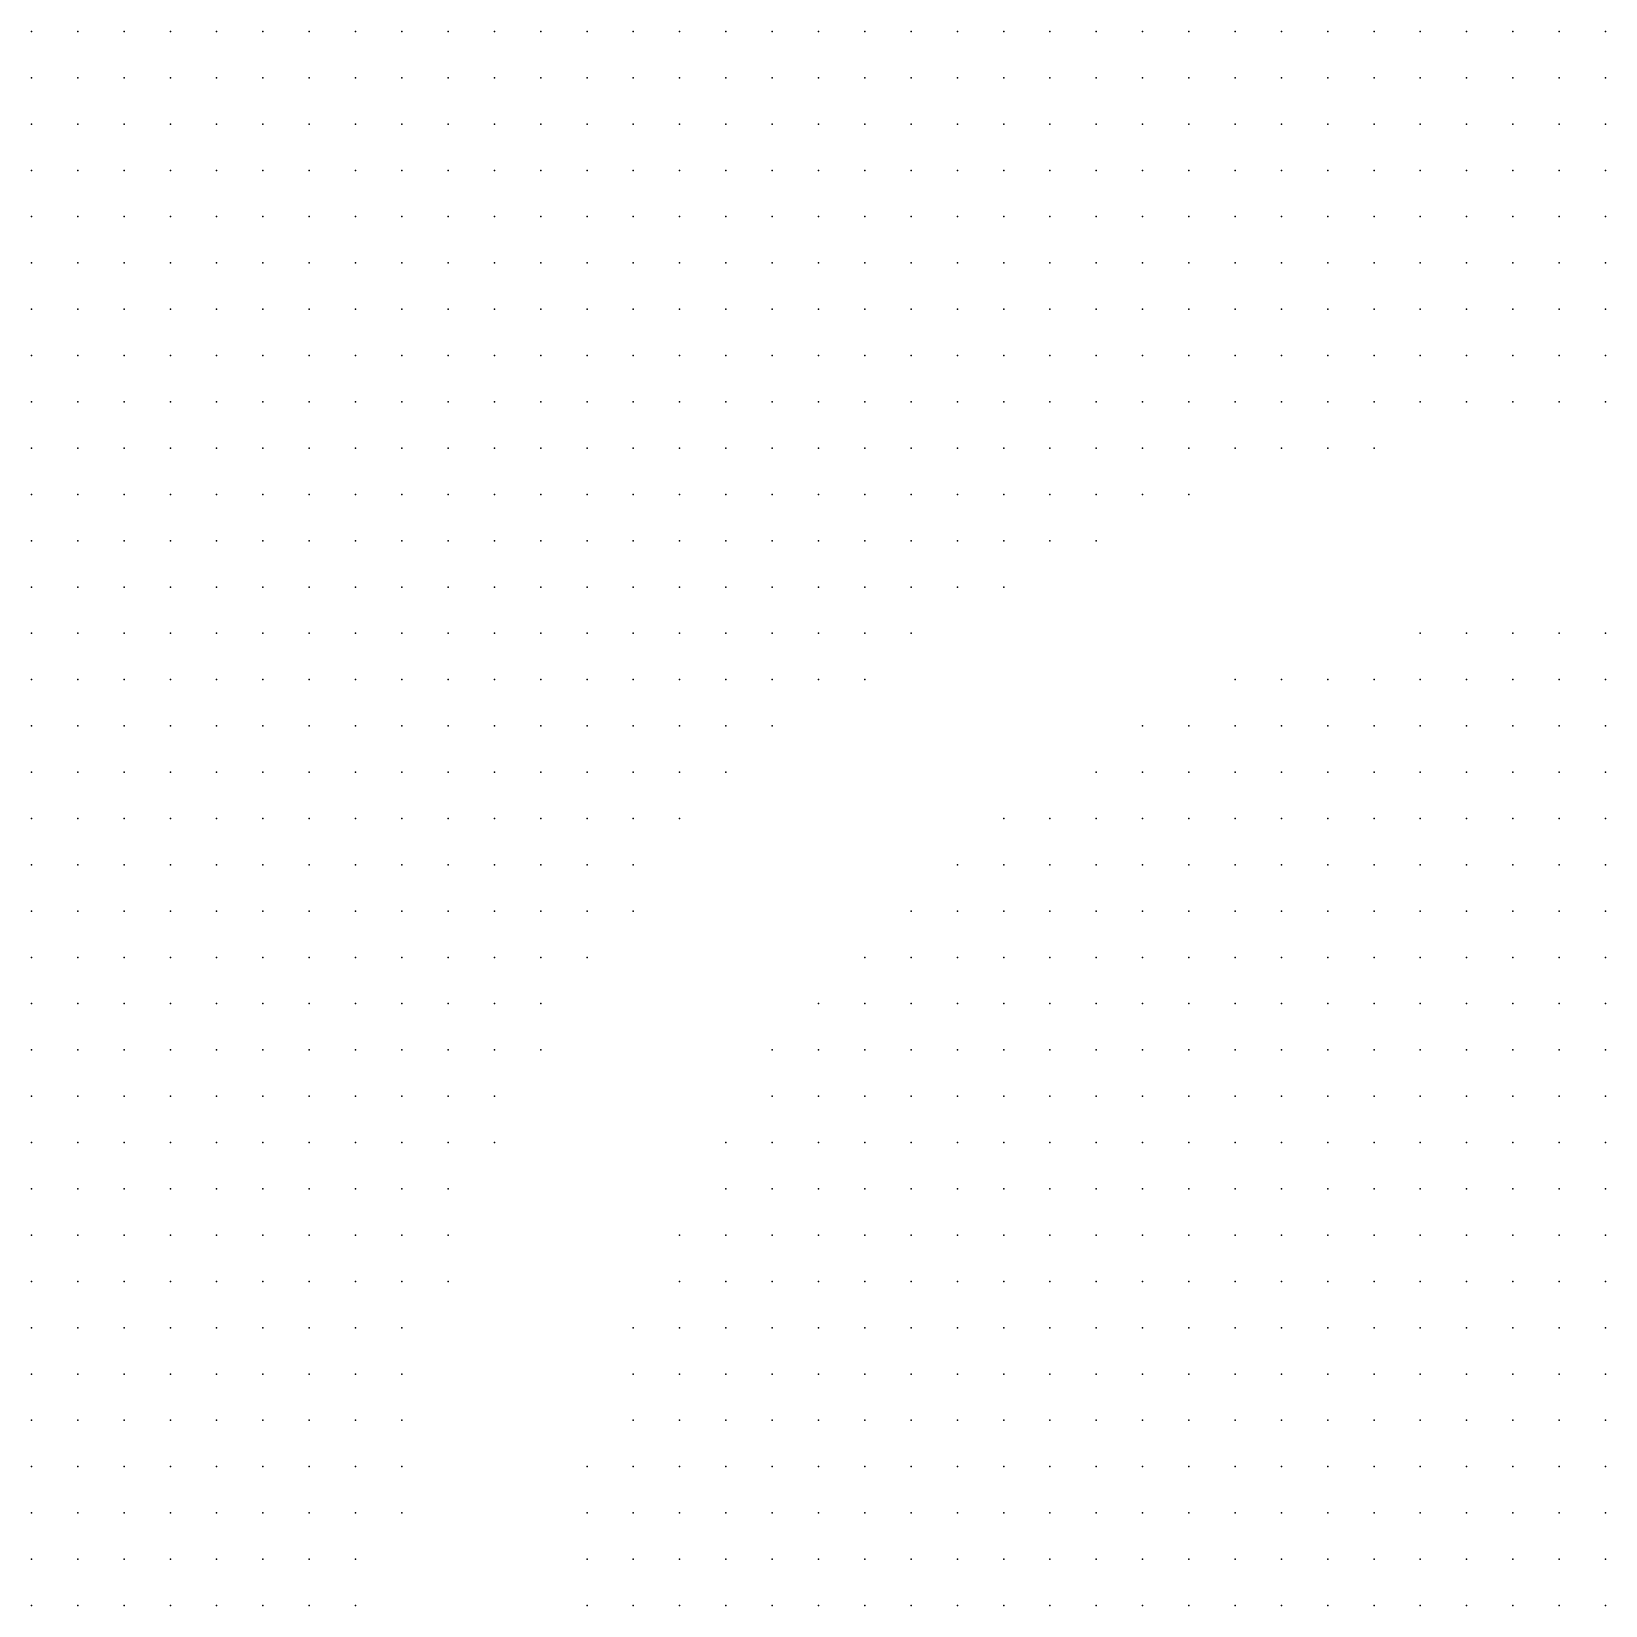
# Model space of a CAD drawing. Header units: millimetres. Extents: x 2848 to 6961, y 1568 to 7914.
# Drawn here: x 4083.28 to 4117.28, y 1650.29 to 1684.29 of the extents above; entities that cross this region are included whole.
import ezdxf

# ---------------------------------------------------------------- set-up
doc = ezdxf.new("R2010")
doc.units = ezdxf.units.MM
doc.header["$PDSIZE"] = -2

msp = doc.modelspace()

# ---------------------------------------------------------------- linework, layer by layer
at = {"color": 20, "true_color": 0xf03f37}
for p in [(4083.282, 1684.289), (4084.282, 1684.289), (4085.282, 1684.289), (4086.282, 1684.289), (4087.282, 1684.289), (4088.282, 1684.289), (4089.282, 1684.289), (4090.282, 1684.289), (4091.282, 1684.289), (4092.282, 1684.289), (4093.282, 1684.289), (4094.282, 1684.289), (4095.282, 1684.289), (4096.282, 1684.289), (4097.282, 1684.289), (4098.282, 1684.289), (4099.282, 1684.289), (4100.282, 1684.289), (4101.282, 1684.289), (4102.282, 1684.289), (4103.282, 1684.289), (4104.282, 1684.289), (4105.282, 1684.289), (4106.282, 1684.289), (4107.282, 1684.289), (4108.282, 1684.289), (4109.282, 1684.289), (4110.282, 1684.289), (4111.282, 1684.289), (4112.282, 1684.289), (4113.282, 1684.289), (4114.282, 1684.289), (4115.282, 1684.289), (4116.282, 1684.289), (4117.282, 1684.289), (4083.282, 1683.289), (4084.282, 1683.289), (4085.282, 1683.289), (4086.282, 1683.289), (4087.282, 1683.289), (4088.282, 1683.289), (4089.282, 1683.289), (4090.282, 1683.289), (4091.282, 1683.289), (4092.282, 1683.289), (4093.282, 1683.289), (4094.282, 1683.289), (4095.282, 1683.289), (4096.282, 1683.289), (4097.282, 1683.289), (4098.282, 1683.289), (4099.282, 1683.289), (4100.282, 1683.289), (4101.282, 1683.289), (4102.282, 1683.289), (4103.282, 1683.289), (4104.282, 1683.289), (4105.282, 1683.289), (4106.282, 1683.289), (4107.282, 1683.289), (4108.282, 1683.289), (4109.282, 1683.289), (4110.282, 1683.289), (4111.282, 1683.289), (4112.282, 1683.289), (4113.282, 1683.289), (4114.282, 1683.289), (4115.282, 1683.289), (4116.282, 1683.289), (4117.282, 1683.289), (4083.282, 1682.289), (4084.282, 1682.289), (4085.282, 1682.289), (4086.282, 1682.289), (4087.282, 1682.289), (4088.282, 1682.289), (4089.282, 1682.289), (4090.282, 1682.289), (4091.282, 1682.289), (4092.282, 1682.289), (4093.282, 1682.289), (4094.282, 1682.289), (4095.282, 1682.289), (4096.282, 1682.289), (4097.282, 1682.289), (4098.282, 1682.289), (4099.282, 1682.289), (4100.282, 1682.289), (4101.282, 1682.289), (4102.282, 1682.289), (4103.282, 1682.289), (4104.282, 1682.289), (4105.282, 1682.289), (4106.282, 1682.289), (4107.282, 1682.289), (4108.282, 1682.289), (4109.282, 1682.289), (4110.282, 1682.289), (4111.282, 1682.289), (4112.282, 1682.289), (4113.282, 1682.289), (4114.282, 1682.289), (4115.282, 1682.289), (4116.282, 1682.289), (4117.282, 1682.289), (4083.282, 1681.289), (4084.282, 1681.289), (4085.282, 1681.289), (4086.282, 1681.289), (4087.282, 1681.289), (4088.282, 1681.289), (4089.282, 1681.289), (4090.282, 1681.289), (4091.282, 1681.289), (4092.282, 1681.289), (4093.282, 1681.289), (4094.282, 1681.289), (4095.282, 1681.289), (4096.282, 1681.289), (4097.282, 1681.289), (4098.282, 1681.289), (4099.282, 1681.289), (4100.282, 1681.289), (4101.282, 1681.289), (4102.282, 1681.289), (4103.282, 1681.289), (4104.282, 1681.289), (4105.282, 1681.289), (4106.282, 1681.289), (4107.282, 1681.289), (4108.282, 1681.289), (4109.282, 1681.289), (4110.282, 1681.289), (4111.282, 1681.289), (4112.282, 1681.289), (4113.282, 1681.289), (4114.282, 1681.289), (4115.282, 1681.289), (4116.282, 1681.289), (4117.282, 1681.289), (4083.282, 1680.289), (4084.282, 1680.289), (4085.282, 1680.289), (4086.282, 1680.289), (4087.282, 1680.289), (4088.282, 1680.289), (4089.282, 1680.289), (4090.282, 1680.289), (4091.282, 1680.289), (4092.282, 1680.289), (4093.282, 1680.289), (4094.282, 1680.289), (4095.282, 1680.289), (4096.282, 1680.289), (4097.282, 1680.289), (4098.282, 1680.289), (4099.282, 1680.289), (4100.282, 1680.289), (4101.282, 1680.289), (4102.282, 1680.289), (4103.282, 1680.289), (4104.282, 1680.289), (4105.282, 1680.289), (4106.282, 1680.289), (4107.282, 1680.289), (4108.282, 1680.289), (4109.282, 1680.289), (4110.282, 1680.289), (4111.282, 1680.289), (4112.282, 1680.289), (4113.282, 1680.289), (4114.282, 1680.289), (4115.282, 1680.289), (4116.282, 1680.289), (4117.282, 1680.289), (4083.282, 1679.289), (4084.282, 1679.289), (4085.282, 1679.289), (4086.282, 1679.289), (4087.282, 1679.289), (4088.282, 1679.289), (4089.282, 1679.289), (4090.282, 1679.289), (4091.282, 1679.289), (4092.282, 1679.289), (4093.282, 1679.289), (4094.282, 1679.289), (4095.282, 1679.289), (4096.282, 1679.289), (4097.282, 1679.289), (4098.282, 1679.289), (4099.282, 1679.289), (4100.282, 1679.289), (4101.282, 1679.289), (4102.282, 1679.289), (4103.282, 1679.289), (4104.282, 1679.289), (4105.282, 1679.289), (4106.282, 1679.289), (4107.282, 1679.289), (4108.282, 1679.289), (4109.282, 1679.289), (4110.282, 1679.289), (4111.282, 1679.289), (4112.282, 1679.289), (4113.282, 1679.289), (4114.282, 1679.289), (4115.282, 1679.289), (4116.282, 1679.289), (4117.282, 1679.289), (4083.282, 1678.289), (4084.282, 1678.289), (4085.282, 1678.289), (4086.282, 1678.289), (4087.282, 1678.289), (4088.282, 1678.289), (4089.282, 1678.289), (4090.282, 1678.289), (4091.282, 1678.289), (4092.282, 1678.289), (4093.282, 1678.289), (4094.282, 1678.289), (4095.282, 1678.289), (4096.282, 1678.289), (4097.282, 1678.289), (4098.282, 1678.289), (4099.282, 1678.289), (4100.282, 1678.289), (4101.282, 1678.289), (4102.282, 1678.289), (4103.282, 1678.289), (4104.282, 1678.289), (4105.282, 1678.289), (4106.282, 1678.289), (4107.282, 1678.289), (4108.282, 1678.289), (4109.282, 1678.289), (4110.282, 1678.289), (4111.282, 1678.289), (4112.282, 1678.289), (4113.282, 1678.289), (4117.282, 1678.289), (4083.282, 1677.289), (4084.282, 1677.289), (4085.282, 1677.289), (4086.282, 1677.289), (4087.282, 1677.289), (4088.282, 1677.289), (4089.282, 1677.289), (4090.282, 1677.289), (4091.282, 1677.289), (4092.282, 1677.289), (4093.282, 1677.289), (4094.282, 1677.289), (4095.282, 1677.289), (4096.282, 1677.289), (4097.282, 1677.289), (4098.282, 1677.289), (4102.282, 1677.289), (4105.282, 1677.289), (4106.282, 1677.289), (4107.282, 1677.289), (4117.282, 1677.289), (4083.282, 1676.289), (4084.282, 1676.289), (4085.282, 1676.289), (4086.282, 1676.289), (4087.282, 1676.289), (4088.282, 1676.289), (4089.282, 1676.289), (4090.282, 1676.289), (4091.282, 1676.289), (4092.282, 1676.289), (4093.282, 1676.289), (4094.282, 1676.289), (4095.282, 1676.289), (4096.282, 1676.289), (4097.282, 1676.289), (4098.282, 1676.289), (4099.282, 1676.289), (4100.282, 1676.289), (4102.282, 1676.289), (4105.282, 1676.289), (4106.282, 1676.289), (4107.282, 1676.289), (4108.282, 1676.289), (4109.282, 1676.289), (4110.282, 1676.289), (4111.282, 1676.289), (4112.282, 1676.289), (4113.282, 1676.289), (4114.282, 1676.289), (4115.282, 1676.289), (4117.282, 1676.289), (4083.282, 1675.289), (4084.282, 1675.289), (4085.282, 1675.289), (4086.282, 1675.289), (4087.282, 1675.289), (4088.282, 1675.289), (4089.282, 1675.289), (4090.282, 1675.289), (4091.282, 1675.289), (4092.282, 1675.289), (4093.282, 1675.289), (4094.282, 1675.289), (4095.282, 1675.289), (4096.282, 1675.289), (4097.282, 1675.289), (4098.282, 1675.289), (4099.282, 1675.289), (4100.282, 1675.289), (4105.282, 1675.289), (4106.282, 1675.289), (4107.282, 1675.289), (4108.282, 1675.289), (4109.282, 1675.289), (4110.282, 1675.289), (4111.282, 1675.289), (4112.282, 1675.289), (4083.282, 1674.289), (4084.282, 1674.289), (4085.282, 1674.289), (4086.282, 1674.289), (4087.282, 1674.289), (4088.282, 1674.289), (4089.282, 1674.289), (4090.282, 1674.289), (4091.282, 1674.289), (4092.282, 1674.289), (4093.282, 1674.289), (4094.282, 1674.289), (4095.282, 1674.289), (4096.282, 1674.289), (4097.282, 1674.289), (4098.282, 1674.289), (4099.282, 1674.289), (4101.282, 1674.289), (4102.282, 1674.289), (4103.282, 1674.289), (4104.282, 1674.289), (4105.282, 1674.289), (4106.282, 1674.289), (4107.282, 1674.289), (4108.282, 1674.289), (4083.282, 1673.289), (4084.282, 1673.289), (4085.282, 1673.289), (4086.282, 1673.289), (4087.282, 1673.289), (4088.282, 1673.289), (4089.282, 1673.289), (4090.282, 1673.289), (4091.282, 1673.289), (4092.282, 1673.289), (4093.282, 1673.289), (4094.282, 1673.289), (4095.282, 1673.289), (4096.282, 1673.289), (4097.282, 1673.289), (4098.282, 1673.289), (4100.282, 1673.289), (4103.282, 1673.289), (4104.282, 1673.289), (4105.282, 1673.289), (4106.282, 1673.289), (4083.282, 1672.289), (4084.282, 1672.289), (4085.282, 1672.289), (4086.282, 1672.289), (4087.282, 1672.289), (4088.282, 1672.289), (4089.282, 1672.289), (4090.282, 1672.289), (4091.282, 1672.289), (4092.282, 1672.289), (4093.282, 1672.289), (4094.282, 1672.289), (4095.282, 1672.289), (4096.282, 1672.289), (4097.282, 1672.289), (4098.282, 1672.289), (4099.282, 1672.289), (4100.282, 1672.289), (4101.282, 1672.289), (4102.282, 1672.289), (4103.282, 1672.289), (4104.282, 1672.289), (4083.282, 1671.289), (4084.282, 1671.289), (4085.282, 1671.289), (4086.282, 1671.289), (4087.282, 1671.289), (4088.282, 1671.289), (4089.282, 1671.289), (4090.282, 1671.289), (4091.282, 1671.289), (4092.282, 1671.289), (4093.282, 1671.289), (4094.282, 1671.289), (4095.282, 1671.289), (4096.282, 1671.289), (4097.282, 1671.289), (4099.282, 1671.289), (4100.282, 1671.289), (4101.282, 1671.289), (4102.282, 1671.289), (4083.282, 1670.289), (4084.282, 1670.289), (4085.282, 1670.289), (4086.282, 1670.289), (4087.282, 1670.289), (4088.282, 1670.289), (4089.282, 1670.289), (4090.282, 1670.289), (4091.282, 1670.289), (4092.282, 1670.289), (4093.282, 1670.289), (4094.282, 1670.289), (4095.282, 1670.289), (4096.282, 1670.289), (4097.282, 1670.289), (4099.282, 1670.289), (4100.282, 1670.289), (4101.282, 1670.289), (4084.282, 1669.289), (4086.282, 1669.289), (4087.282, 1669.289), (4088.282, 1669.289), (4090.282, 1669.289), (4092.282, 1669.289), (4094.282, 1669.289), (4099.282, 1669.289), (4085.282, 1668.289), (4086.282, 1668.289), (4088.282, 1668.289), (4089.282, 1668.289), (4094.282, 1668.289), (4095.282, 1668.289), (4088.282, 1667.289), (4089.282, 1667.289), (4092.282, 1667.289), (4093.282, 1667.289), (4089.282, 1666.289), (4090.282, 1666.289), (4093.282, 1666.289), (4089.282, 1665.289), (4092.282, 1665.289), (4093.282, 1665.289), (4094.282, 1665.289), (4095.282, 1665.289), (4096.282, 1665.289), (4090.282, 1664.289), (4093.282, 1664.289), (4094.282, 1664.289), (4095.282, 1664.289), (4093.282, 1663.289), (4094.282, 1663.289), (4091.282, 1662.289), (4092.282, 1662.289), (4093.282, 1662.289), (4094.282, 1662.289), (4092.282, 1661.289), (4093.282, 1661.289), (4092.282, 1660.289), (4093.282, 1660.289), (4092.282, 1659.289), (4092.282, 1658.289), (4092.282, 1657.289), (4091.282, 1655.289), (4091.282, 1654.289), (4091.282, 1653.289), (4091.282, 1652.289)]:
    msp.add_point(p, dxfattribs=at)
at = {"color": 20, "true_color": 0xef4138}
for p in [(4114.282, 1678.289), (4115.282, 1678.289), (4103.282, 1675.289)]:
    msp.add_point(p, dxfattribs=at)
at = {"color": 20, "true_color": 0xf04239}
for p in [(4116.282, 1678.289), (4102.282, 1673.289)]:
    msp.add_point(p, dxfattribs=at)
at = {"color": 20, "true_color": 0xee4037}
for p in [(4099.282, 1677.289), (4085.282, 1669.289), (4091.282, 1666.289), (4094.282, 1666.289)]:
    msp.add_point(p, dxfattribs=at)
at = {"color": 20, "true_color": 0xf14038}
for p in [(4100.282, 1677.289), (4093.282, 1669.289), (4090.282, 1668.289), (4093.282, 1668.289), (4088.282, 1666.289), (4092.282, 1666.289)]:
    msp.add_point(p, dxfattribs=at)
at = {"color": 20, "true_color": 0xf13e37}
for p in [(4101.282, 1677.289), (4101.282, 1675.289), (4083.282, 1669.289), (4087.282, 1668.289), (4085.282, 1667.289), (4088.282, 1664.289), (4089.282, 1664.289), (4089.282, 1663.289), (4090.282, 1663.289)]:
    msp.add_point(p, dxfattribs=at)
at = {"color": 20, "true_color": 0xf04033}
msp.add_point((4103.282, 1677.289), dxfattribs=at)
at = {"color": 20, "true_color": 0xf03f39}
for p in [(4104.282, 1677.289), (4101.282, 1676.289), (4091.282, 1669.289), (4096.282, 1669.289), (4090.282, 1667.289), (4092.282, 1664.289)]:
    msp.add_point(p, dxfattribs=at)
at = {"color": 20, "true_color": 0xf03f35}
for p in [(4108.282, 1677.289), (4086.282, 1667.289), (4087.282, 1667.289), (4091.282, 1665.289)]:
    msp.add_point(p, dxfattribs=at)
at = {"color": 20, "true_color": 0xf2413b}
for p in [(4109.282, 1677.289), (4091.282, 1661.289)]:
    msp.add_point(p, dxfattribs=at)
at = {"color": 20, "true_color": 0xf0423b}
for p in [(4110.282, 1677.289), (4096.282, 1668.289), (4095.282, 1667.289)]:
    msp.add_point(p, dxfattribs=at)
at = {"color": 20, "true_color": 0xef413a}
for p in [(4111.282, 1677.289), (4101.282, 1673.289)]:
    msp.add_point(p, dxfattribs=at)
at = {"color": 20, "true_color": 0xf23d34}
msp.add_point((4112.282, 1677.289), dxfattribs=at)
at = {"color": 20, "true_color": 0xf13a32}
for p in [(4113.282, 1677.289), (4095.282, 1666.289)]:
    msp.add_point(p, dxfattribs=at)
at = {"color": 20, "true_color": 0xef3830}
msp.add_point((4114.282, 1677.289), dxfattribs=at)
at = {"color": 20, "true_color": 0xee362a}
msp.add_point((4115.282, 1677.289), dxfattribs=at)
at = {"color": 20, "true_color": 0xef342b}
msp.add_point((4116.282, 1677.289), dxfattribs=at)
at = {"color": 20, "true_color": 0xee4039}
for p in [(4103.282, 1676.289), (4091.282, 1667.289)]:
    msp.add_point(p, dxfattribs=at)
at = {"color": 20, "true_color": 0xf1403a}
for p in [(4104.282, 1676.289), (4091.282, 1664.289)]:
    msp.add_point(p, dxfattribs=at)
at = {"color": 11, "true_color": 0xf47773}
msp.add_point((4116.282, 1676.289), dxfattribs=at)
at = {"color": 20, "true_color": 0xf13e39}
for p in [(4102.282, 1675.289), (4092.282, 1668.289), (4094.282, 1667.289), (4091.282, 1663.289)]:
    msp.add_point(p, dxfattribs=at)
at = {"color": 20, "true_color": 0xef3e36}
for p in [(4104.282, 1675.289), (4088.282, 1665.289), (4090.282, 1665.289)]:
    msp.add_point(p, dxfattribs=at)
at = {"color": 20, "true_color": 0xf13f35}
for p in [(4100.282, 1674.289), (4098.282, 1671.289), (4089.282, 1669.289), (4090.282, 1662.289)]:
    msp.add_point(p, dxfattribs=at)
at = {"color": 20, "true_color": 0xed3f36}
msp.add_point((4099.282, 1673.289), dxfattribs=at)
at = {"color": 152, "true_color": 0x1475bc}
for p in [(4113.282, 1671.289), (4114.282, 1671.289), (4115.282, 1671.289), (4116.282, 1671.289), (4117.282, 1671.289), (4109.282, 1670.289), (4110.282, 1670.289), (4111.282, 1670.289), (4112.282, 1670.289), (4113.282, 1670.289), (4114.282, 1670.289), (4115.282, 1670.289), (4116.282, 1670.289), (4117.282, 1670.289), (4107.282, 1669.289), (4108.282, 1669.289), (4109.282, 1669.289), (4110.282, 1669.289), (4111.282, 1669.289), (4112.282, 1669.289), (4113.282, 1669.289), (4114.282, 1669.289), (4115.282, 1669.289), (4116.282, 1669.289), (4117.282, 1669.289), (4106.282, 1668.289), (4107.282, 1668.289), (4108.282, 1668.289), (4109.282, 1668.289), (4110.282, 1668.289), (4111.282, 1668.289), (4112.282, 1668.289), (4113.282, 1668.289), (4114.282, 1668.289), (4115.282, 1668.289), (4116.282, 1668.289), (4117.282, 1668.289), (4104.282, 1667.289), (4105.282, 1667.289), (4106.282, 1667.289), (4107.282, 1667.289), (4108.282, 1667.289), (4109.282, 1667.289), (4110.282, 1667.289), (4111.282, 1667.289), (4112.282, 1667.289), (4113.282, 1667.289), (4114.282, 1667.289), (4115.282, 1667.289), (4116.282, 1667.289), (4117.282, 1667.289), (4103.282, 1666.289), (4104.282, 1666.289), (4105.282, 1666.289), (4106.282, 1666.289), (4107.282, 1666.289), (4108.282, 1666.289), (4109.282, 1666.289), (4110.282, 1666.289), (4111.282, 1666.289), (4112.282, 1666.289), (4113.282, 1666.289), (4114.282, 1666.289), (4115.282, 1666.289), (4116.282, 1666.289), (4117.282, 1666.289), (4102.282, 1665.289), (4103.282, 1665.289), (4104.282, 1665.289), (4105.282, 1665.289), (4106.282, 1665.289), (4107.282, 1665.289), (4108.282, 1665.289), (4109.282, 1665.289), (4110.282, 1665.289), (4111.282, 1665.289), (4112.282, 1665.289), (4113.282, 1665.289), (4114.282, 1665.289), (4115.282, 1665.289), (4116.282, 1665.289), (4117.282, 1665.289), (4101.282, 1664.289), (4102.282, 1664.289), (4103.282, 1664.289), (4104.282, 1664.289), (4105.282, 1664.289), (4106.282, 1664.289), (4107.282, 1664.289), (4108.282, 1664.289), (4109.282, 1664.289), (4110.282, 1664.289), (4111.282, 1664.289), (4112.282, 1664.289), (4113.282, 1664.289), (4114.282, 1664.289), (4115.282, 1664.289), (4116.282, 1664.289), (4117.282, 1664.289), (4100.282, 1663.289), (4101.282, 1663.289), (4102.282, 1663.289), (4103.282, 1663.289), (4104.282, 1663.289), (4105.282, 1663.289), (4106.282, 1663.289), (4107.282, 1663.289), (4108.282, 1663.289), (4109.282, 1663.289), (4110.282, 1663.289), (4111.282, 1663.289), (4112.282, 1663.289), (4113.282, 1663.289), (4114.282, 1663.289), (4115.282, 1663.289), (4116.282, 1663.289), (4117.282, 1663.289), (4099.282, 1662.289), (4100.282, 1662.289), (4101.282, 1662.289), (4102.282, 1662.289), (4103.282, 1662.289), (4104.282, 1662.289), (4105.282, 1662.289), (4106.282, 1662.289), (4107.282, 1662.289), (4108.282, 1662.289), (4109.282, 1662.289), (4110.282, 1662.289), (4111.282, 1662.289), (4112.282, 1662.289), (4113.282, 1662.289), (4114.282, 1662.289), (4115.282, 1662.289), (4116.282, 1662.289), (4117.282, 1662.289), (4099.282, 1661.289), (4100.282, 1661.289), (4101.282, 1661.289), (4102.282, 1661.289), (4103.282, 1661.289), (4104.282, 1661.289), (4105.282, 1661.289), (4106.282, 1661.289), (4107.282, 1661.289), (4108.282, 1661.289), (4109.282, 1661.289), (4110.282, 1661.289), (4111.282, 1661.289), (4112.282, 1661.289), (4113.282, 1661.289), (4114.282, 1661.289), (4115.282, 1661.289), (4116.282, 1661.289), (4117.282, 1661.289), (4098.282, 1660.289), (4099.282, 1660.289), (4100.282, 1660.289), (4101.282, 1660.289), (4102.282, 1660.289), (4103.282, 1660.289), (4104.282, 1660.289), (4105.282, 1660.289), (4106.282, 1660.289), (4107.282, 1660.289), (4108.282, 1660.289), (4109.282, 1660.289), (4110.282, 1660.289), (4111.282, 1660.289), (4112.282, 1660.289), (4113.282, 1660.289), (4114.282, 1660.289), (4115.282, 1660.289), (4116.282, 1660.289), (4117.282, 1660.289), (4098.282, 1659.289), (4099.282, 1659.289), (4100.282, 1659.289), (4101.282, 1659.289), (4102.282, 1659.289), (4103.282, 1659.289), (4104.282, 1659.289), (4105.282, 1659.289), (4106.282, 1659.289), (4107.282, 1659.289), (4108.282, 1659.289), (4109.282, 1659.289), (4110.282, 1659.289), (4111.282, 1659.289), (4112.282, 1659.289), (4113.282, 1659.289), (4114.282, 1659.289), (4115.282, 1659.289), (4116.282, 1659.289), (4117.282, 1659.289), (4097.282, 1658.289), (4098.282, 1658.289), (4099.282, 1658.289), (4100.282, 1658.289), (4101.282, 1658.289), (4102.282, 1658.289), (4103.282, 1658.289), (4104.282, 1658.289), (4105.282, 1658.289), (4106.282, 1658.289), (4107.282, 1658.289), (4108.282, 1658.289), (4109.282, 1658.289), (4110.282, 1658.289), (4111.282, 1658.289), (4112.282, 1658.289), (4113.282, 1658.289), (4114.282, 1658.289), (4115.282, 1658.289), (4116.282, 1658.289), (4117.282, 1658.289), (4097.282, 1657.289), (4098.282, 1657.289), (4099.282, 1657.289), (4100.282, 1657.289), (4101.282, 1657.289), (4102.282, 1657.289), (4103.282, 1657.289), (4104.282, 1657.289), (4105.282, 1657.289), (4106.282, 1657.289), (4107.282, 1657.289), (4108.282, 1657.289), (4109.282, 1657.289), (4110.282, 1657.289), (4111.282, 1657.289), (4112.282, 1657.289), (4113.282, 1657.289), (4114.282, 1657.289), (4115.282, 1657.289), (4116.282, 1657.289), (4117.282, 1657.289), (4096.282, 1656.289), (4097.282, 1656.289), (4098.282, 1656.289), (4099.282, 1656.289), (4100.282, 1656.289), (4101.282, 1656.289), (4102.282, 1656.289), (4103.282, 1656.289), (4104.282, 1656.289), (4105.282, 1656.289), (4106.282, 1656.289), (4107.282, 1656.289), (4108.282, 1656.289), (4109.282, 1656.289), (4110.282, 1656.289), (4111.282, 1656.289), (4112.282, 1656.289), (4113.282, 1656.289), (4114.282, 1656.289), (4115.282, 1656.289), (4116.282, 1656.289), (4117.282, 1656.289), (4096.282, 1655.289), (4097.282, 1655.289), (4098.282, 1655.289), (4099.282, 1655.289), (4100.282, 1655.289), (4101.282, 1655.289), (4102.282, 1655.289), (4103.282, 1655.289), (4104.282, 1655.289), (4105.282, 1655.289), (4106.282, 1655.289), (4107.282, 1655.289), (4108.282, 1655.289), (4109.282, 1655.289), (4110.282, 1655.289), (4111.282, 1655.289), (4112.282, 1655.289), (4113.282, 1655.289), (4114.282, 1655.289), (4115.282, 1655.289), (4116.282, 1655.289), (4117.282, 1655.289), (4096.282, 1654.289), (4097.282, 1654.289), (4098.282, 1654.289), (4099.282, 1654.289), (4100.282, 1654.289), (4101.282, 1654.289), (4102.282, 1654.289), (4103.282, 1654.289), (4104.282, 1654.289), (4105.282, 1654.289), (4106.282, 1654.289), (4107.282, 1654.289), (4108.282, 1654.289), (4109.282, 1654.289), (4110.282, 1654.289), (4111.282, 1654.289), (4112.282, 1654.289), (4113.282, 1654.289), (4114.282, 1654.289), (4115.282, 1654.289), (4116.282, 1654.289), (4117.282, 1654.289), (4095.282, 1653.289), (4096.282, 1653.289), (4097.282, 1653.289), (4098.282, 1653.289), (4099.282, 1653.289), (4100.282, 1653.289), (4101.282, 1653.289), (4102.282, 1653.289), (4103.282, 1653.289), (4104.282, 1653.289), (4105.282, 1653.289), (4106.282, 1653.289), (4107.282, 1653.289), (4108.282, 1653.289), (4109.282, 1653.289), (4110.282, 1653.289), (4111.282, 1653.289), (4112.282, 1653.289), (4113.282, 1653.289), (4114.282, 1653.289), (4115.282, 1653.289), (4116.282, 1653.289), (4117.282, 1653.289), (4095.282, 1652.289), (4096.282, 1652.289), (4097.282, 1652.289), (4098.282, 1652.289), (4099.282, 1652.289), (4100.282, 1652.289), (4101.282, 1652.289), (4102.282, 1652.289), (4103.282, 1652.289), (4104.282, 1652.289), (4105.282, 1652.289), (4106.282, 1652.289), (4107.282, 1652.289), (4108.282, 1652.289), (4109.282, 1652.289), (4110.282, 1652.289), (4111.282, 1652.289), (4112.282, 1652.289), (4113.282, 1652.289), (4114.282, 1652.289), (4115.282, 1652.289), (4116.282, 1652.289), (4117.282, 1652.289), (4095.282, 1651.289), (4096.282, 1651.289), (4097.282, 1651.289), (4098.282, 1651.289), (4099.282, 1651.289), (4100.282, 1651.289), (4101.282, 1651.289), (4102.282, 1651.289), (4103.282, 1651.289), (4104.282, 1651.289), (4105.282, 1651.289), (4106.282, 1651.289), (4107.282, 1651.289), (4108.282, 1651.289), (4109.282, 1651.289), (4110.282, 1651.289), (4111.282, 1651.289), (4112.282, 1651.289), (4113.282, 1651.289), (4114.282, 1651.289), (4115.282, 1651.289), (4116.282, 1651.289), (4117.282, 1651.289), (4095.282, 1650.289), (4096.282, 1650.289), (4097.282, 1650.289), (4098.282, 1650.289), (4099.282, 1650.289), (4100.282, 1650.289), (4101.282, 1650.289), (4102.282, 1650.289), (4103.282, 1650.289), (4104.282, 1650.289), (4105.282, 1650.289), (4106.282, 1650.289), (4107.282, 1650.289), (4108.282, 1650.289), (4109.282, 1650.289), (4110.282, 1650.289), (4111.282, 1650.289), (4112.282, 1650.289), (4113.282, 1650.289), (4114.282, 1650.289), (4115.282, 1650.289), (4116.282, 1650.289), (4117.282, 1650.289)]:
    msp.add_point(p, dxfattribs=at)
at = {"color": 20, "true_color": 0xf0433c}
msp.add_point((4098.282, 1670.289), dxfattribs=at)
at = {"color": 20, "true_color": 0xf14036}
msp.add_point((4095.282, 1669.289), dxfattribs=at)
at = {"color": 20, "true_color": 0xf1433c}
msp.add_point((4097.282, 1669.289), dxfattribs=at)
at = {"color": 20, "true_color": 0xee332a}
for p in [(4098.282, 1669.289), (4097.282, 1668.289)]:
    msp.add_point(p, dxfattribs=at)
at = {"color": 20, "true_color": 0xea3d36}
for p in [(4083.282, 1668.289), (4084.282, 1667.289)]:
    msp.add_point(p, dxfattribs=at)
at = {"color": 20, "true_color": 0xf03d36}
msp.add_point((4084.282, 1668.289), dxfattribs=at)
at = {"color": 20, "true_color": 0xef3e34}
msp.add_point((4091.282, 1668.289), dxfattribs=at)
at = {"color": 13, "true_color": 0xf26760}
msp.add_point((4098.282, 1668.289), dxfattribs=at)
at = {"color": 22, "true_color": 0xdd3a31}
for p in [(4083.282, 1667.289), (4084.282, 1666.289), (4085.282, 1665.289), (4086.282, 1664.289), (4084.282, 1663.289), (4087.282, 1663.289), (4087.282, 1661.289), (4089.282, 1660.289), (4084.282, 1659.289), (4088.282, 1658.289), (4086.282, 1657.289), (4087.282, 1654.289)]:
    msp.add_point(p, dxfattribs=at)
at = {"color": 20, "true_color": 0xee362c}
msp.add_point((4096.282, 1667.289), dxfattribs=at)
at = {"color": 13, "true_color": 0xf36059}
msp.add_point((4097.282, 1667.289), dxfattribs=at)
at = {"color": 22, "true_color": 0xdf3b32}
for p in [(4083.282, 1666.289), (4083.282, 1663.289), (4084.282, 1660.289), (4086.282, 1660.289), (4090.282, 1659.289)]:
    msp.add_point(p, dxfattribs=at)
at = {"color": 20, "true_color": 0xe93c35}
msp.add_point((4085.282, 1666.289), dxfattribs=at)
at = {"color": 20, "true_color": 0xf23f38}
for p in [(4086.282, 1666.289), (4087.282, 1665.289)]:
    msp.add_point(p, dxfattribs=at)
at = {"color": 20, "true_color": 0xee4035}
msp.add_point((4087.282, 1666.289), dxfattribs=at)
at = {"color": 13, "true_color": 0xf04c42}
msp.add_point((4096.282, 1666.289), dxfattribs=at)
at = {"color": 22, "true_color": 0xdd3930}
for p in [(4083.282, 1665.289), (4086.282, 1659.289)]:
    msp.add_point(p, dxfattribs=at)
at = {"color": 22, "true_color": 0xe03933}
msp.add_point((4084.282, 1665.289), dxfattribs=at)
at = {"color": 20, "true_color": 0xe63e35}
for p in [(4086.282, 1665.289), (4087.282, 1664.289), (4088.282, 1663.289), (4089.282, 1662.289)]:
    msp.add_point(p, dxfattribs=at)
at = {"color": 22, "true_color": 0xdc3930}
for p in [(4083.282, 1664.289), (4089.282, 1657.289)]:
    msp.add_point(p, dxfattribs=at)
at = {"color": 22, "true_color": 0xdf3a34}
msp.add_point((4084.282, 1664.289), dxfattribs=at)
at = {"color": 22, "true_color": 0xde3933}
msp.add_point((4085.282, 1664.289), dxfattribs=at)
at = {"color": 22, "true_color": 0xde3a31}
for p in [(4085.282, 1663.289), (4086.282, 1663.289), (4083.282, 1662.289), (4084.282, 1662.289), (4085.282, 1662.289), (4087.282, 1662.289), (4088.282, 1662.289), (4083.282, 1661.289), (4084.282, 1661.289), (4086.282, 1661.289), (4089.282, 1661.289), (4085.282, 1660.289), (4087.282, 1660.289), (4088.282, 1660.289), (4085.282, 1659.289), (4087.282, 1659.289), (4088.282, 1659.289), (4089.282, 1659.289), (4085.282, 1658.289), (4086.282, 1658.289), (4087.282, 1658.289), (4088.282, 1656.289), (4087.282, 1655.289), (4088.282, 1655.289), (4088.282, 1654.289), (4089.282, 1652.289)]:
    msp.add_point(p, dxfattribs=at)
at = {"color": 20, "true_color": 0xee4238}
msp.add_point((4092.282, 1663.289), dxfattribs=at)
at = {"color": 22, "true_color": 0xe03931}
for p in [(4086.282, 1662.289), (4085.282, 1661.289), (4087.282, 1657.289), (4088.282, 1657.289), (4086.282, 1656.289)]:
    msp.add_point(p, dxfattribs=at)
at = {"color": 22, "true_color": 0xe13a32}
for p in [(4088.282, 1661.289), (4089.282, 1658.289), (4088.282, 1653.289)]:
    msp.add_point(p, dxfattribs=at)
at = {"color": 20, "true_color": 0xe83d35}
msp.add_point((4090.282, 1661.289), dxfattribs=at)
at = {"color": 22, "true_color": 0xdd3c32}
for p in [(4083.282, 1660.289), (4087.282, 1653.289), (4089.282, 1653.289), (4088.282, 1652.289), (4088.282, 1651.289)]:
    msp.add_point(p, dxfattribs=at)
at = {"color": 22, "true_color": 0xdf3b31}
msp.add_point((4090.282, 1660.289), dxfattribs=at)
at = {"color": 20, "true_color": 0xe73e37}
msp.add_point((4091.282, 1660.289), dxfattribs=at)
at = {"color": 22, "true_color": 0xe1342e}
msp.add_point((4083.282, 1659.289), dxfattribs=at)
at = {"color": 22, "true_color": 0xda332a}
msp.add_point((4091.282, 1659.289), dxfattribs=at)
at = {"color": 22, "true_color": 0xe5332f}
for p in [(4083.282, 1658.289), (4087.282, 1652.289)]:
    msp.add_point(p, dxfattribs=at)
at = {"color": 22, "true_color": 0xdc3b31}
msp.add_point((4084.282, 1658.289), dxfattribs=at)
at = {"color": 22, "true_color": 0xe03d36}
msp.add_point((4090.282, 1658.289), dxfattribs=at)
at = {"color": 22, "true_color": 0xdc2b21}
msp.add_point((4091.282, 1658.289), dxfattribs=at)
at = {"color": 25, "true_color": 0xbc5f3e}
msp.add_point((4083.282, 1657.289), dxfattribs=at)
at = {"color": 22, "true_color": 0xe5322e}
msp.add_point((4084.282, 1657.289), dxfattribs=at)
at = {"color": 22, "true_color": 0xde3d33}
for p in [(4085.282, 1657.289), (4089.282, 1655.289), (4089.282, 1654.289)]:
    msp.add_point(p, dxfattribs=at)
at = {"color": 22, "true_color": 0xde3b32}
for p in [(4090.282, 1657.289), (4087.282, 1656.289), (4089.282, 1656.289)]:
    msp.add_point(p, dxfattribs=at)
at = {"color": 22, "true_color": 0xde362b}
msp.add_point((4091.282, 1657.289), dxfattribs=at)
at = {"color": 75, "true_color": 0x76a554}
msp.add_point((4083.282, 1656.289), dxfattribs=at)
at = {"color": 22, "true_color": 0xe13831}
msp.add_point((4084.282, 1656.289), dxfattribs=at)
at = {"color": 22, "true_color": 0xdf3830}
for p in [(4085.282, 1656.289), (4089.282, 1651.289)]:
    msp.add_point(p, dxfattribs=at)
at = {"color": 22, "true_color": 0xdf342c}
msp.add_point((4090.282, 1656.289), dxfattribs=at)
at = {"color": 13, "true_color": 0xe4564c}
msp.add_point((4091.282, 1656.289), dxfattribs=at)
at = {"color": 93, "true_color": 0x57c65f}
msp.add_point((4083.282, 1655.289), dxfattribs=at)
at = {"color": 35, "true_color": 0xa77344}
msp.add_point((4084.282, 1655.289), dxfattribs=at)
at = {"color": 20, "true_color": 0xe82f2d}
msp.add_point((4085.282, 1655.289), dxfattribs=at)
at = {"color": 22, "true_color": 0xdb3d32}
msp.add_point((4086.282, 1655.289), dxfattribs=at)
at = {"color": 22, "true_color": 0xda2e24}
msp.add_point((4090.282, 1655.289), dxfattribs=at)
at = {"color": 93, "true_color": 0x5fbf5d}
msp.add_point((4083.282, 1654.289), dxfattribs=at)
at = {"color": 93, "true_color": 0x6ab35a}
msp.add_point((4084.282, 1654.289), dxfattribs=at)
at = {"color": 22, "true_color": 0xd64435}
msp.add_point((4085.282, 1654.289), dxfattribs=at)
at = {"color": 22, "true_color": 0xe1362f}
msp.add_point((4086.282, 1654.289), dxfattribs=at)
at = {"color": 22, "true_color": 0xdd2b21}
msp.add_point((4090.282, 1654.289), dxfattribs=at)
at = {"color": 93, "true_color": 0x64b95b}
msp.add_point((4083.282, 1653.289), dxfattribs=at)
at = {"color": 93, "true_color": 0x5ac45f}
msp.add_point((4084.282, 1653.289), dxfattribs=at)
at = {"color": 45, "true_color": 0x92884a}
msp.add_point((4085.282, 1653.289), dxfattribs=at)
at = {"color": 20, "true_color": 0xe8302e}
msp.add_point((4086.282, 1653.289), dxfattribs=at)
at = {"color": 22, "true_color": 0xdc3127}
msp.add_point((4090.282, 1653.289), dxfattribs=at)
at = {"color": 93, "true_color": 0x61bc5c}
for p in [(4083.282, 1652.289), (4083.282, 1650.289)]:
    msp.add_point(p, dxfattribs=at)
at = {"color": 93, "true_color": 0x5fbd5c}
for p in [(4084.282, 1652.289), (4083.282, 1651.289)]:
    msp.add_point(p, dxfattribs=at)
at = {"color": 93, "true_color": 0x5cbe5b}
msp.add_point((4085.282, 1652.289), dxfattribs=at)
at = {"color": 13, "true_color": 0xc6543a}
msp.add_point((4086.282, 1652.289), dxfattribs=at)
at = {"color": 22, "true_color": 0xde372e}
msp.add_point((4090.282, 1652.289), dxfattribs=at)
at = {"color": 93, "true_color": 0x63ba5b}
for p in [(4084.282, 1651.289), (4085.282, 1650.289)]:
    msp.add_point(p, dxfattribs=at)
at = {"color": 93, "true_color": 0x5cc25e}
msp.add_point((4085.282, 1651.289), dxfattribs=at)
at = {"color": 65, "true_color": 0x819b52}
msp.add_point((4086.282, 1651.289), dxfattribs=at)
at = {"color": 22, "true_color": 0xe3342f}
msp.add_point((4087.282, 1651.289), dxfattribs=at)
at = {"color": 22, "true_color": 0xe03f35}
msp.add_point((4090.282, 1651.289), dxfattribs=at)
at = {"color": 93, "true_color": 0x62bc5c}
msp.add_point((4084.282, 1650.289), dxfattribs=at)
at = {"color": 93, "true_color": 0x58c45f}
msp.add_point((4086.282, 1650.289), dxfattribs=at)
at = {"color": 25, "true_color": 0xb6643f}
msp.add_point((4087.282, 1650.289), dxfattribs=at)
at = {"color": 20, "true_color": 0xe8322f}
msp.add_point((4088.282, 1650.289), dxfattribs=at)
at = {"color": 22, "true_color": 0xdb3a30}
msp.add_point((4089.282, 1650.289), dxfattribs=at)
at = {"color": 13, "true_color": 0xe0413b}
msp.add_point((4090.282, 1650.289), dxfattribs=at)

doc.saveas('drawing.dxf')
